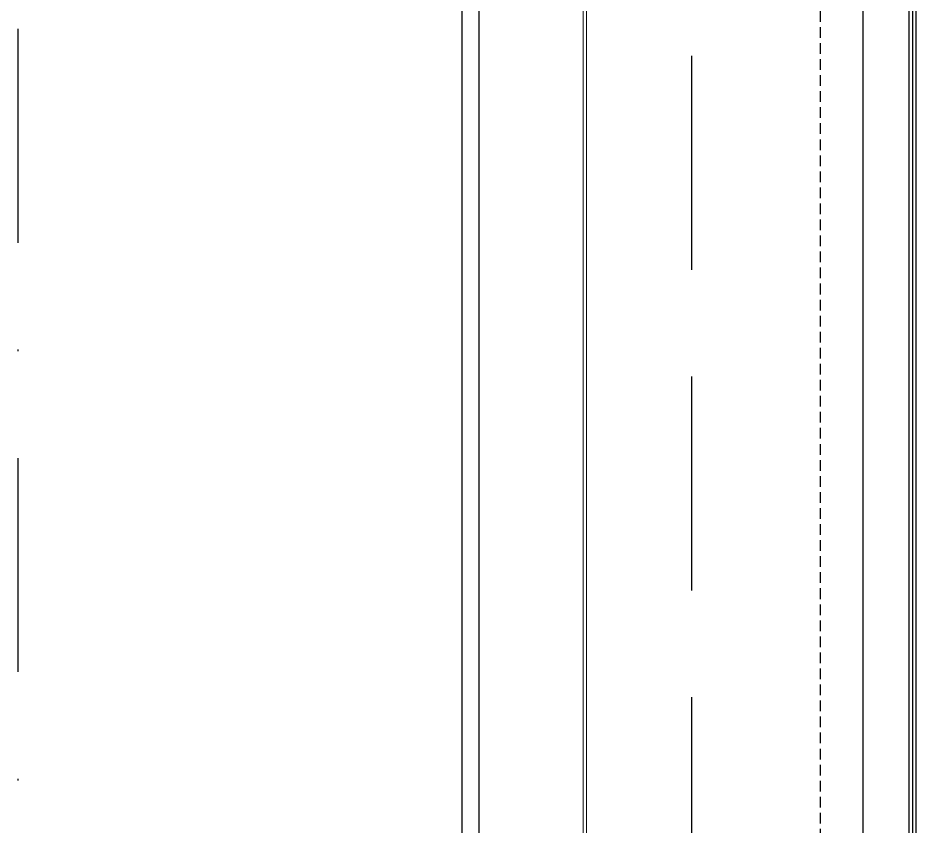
# Model space of a CAD drawing. Header units: inches. Extents: x -772 to 6765, y -813 to 4093.
# Drawn here: x -100 to -46.7, y 3256.2 to 3304.2 of the extents above; entities that cross this region are included whole.
import ezdxf

# ---------------------------------------------------------------- set-up
doc = ezdxf.new("R2010")
doc.units = ezdxf.units.IN
doc.header["$MEASUREMENT"] = 0
for name, pattern in [('DASHDOT', [25.4, 12.7, -6.35, 0, -6.35]), ('HIDDEN', [9.525, 6.35, -3.175]), ('HIDDENX2', [19.05, 12.7, -6.35])]:
    doc.linetypes.add(name, pattern=pattern)
for name, color, linetype in [('aksoy_block', 7, 'Continuous'), ('aksoy_kapali', 3, 'Continuous'), ('H_FAC_Kaplama', 41, 'Continuous'), ('H_FAC_Metal', 181, 'Continuous'), ('H_GEN_Greyscale1', 251, 'Continuous'), ('H_GEN_YalitimIsi', 32, 'BATTING'), ('H_STR_Aks', 250, 'DASHDOT'), ('H_STR_BetonarmeIz', 135, 'HIDDENX2')]:
    doc.layers.add(name, color=color, linetype=linetype)
doc.linetypes.add('BATTING', pattern='A,0.00254,-2.54,[134,ltypeshp.shx,S=2.54,R=0,X=-2.54,Y=0],-5.08,[134,ltypeshp.shx,S=2.54,R=180,X=2.54,Y=0],-2.54', length=10.16254)

# ---------------------------------------------------------------- blocks, each defined once
blk = doc.blocks.new('*U235')
at = {"layer": 'aksoy_kapali', "linetype": 'HIDDEN'}
blk.add_lwpolyline([(-212.61, 0), (-212.61, 533.45)], dxfattribs=at)
at = {"layer": 'H_FAC_Kaplama', "ltscale": 0.2}
for points in [[(-10, 0), (-10, 533.45)], [(0, 533.45), (0, 0)]]:
    blk.add_lwpolyline(points, dxfattribs=at)
at = {"layer": 'H_FAC_Metal'}
for points in [[(-269.61, 533.45), (-269.61, 0)], [(-267.61, 0), (-267.61, 533.45)]]:
    blk.add_lwpolyline(points, dxfattribs=at)
at = {"layer": 'H_FAC_Metal', "lineweight": 5}
for points in [[(-74, 533.45), (-74, 0)], [(-72, 0), (-72, 533.45)]]:
    blk.add_lwpolyline(points, dxfattribs=at)
at = {"layer": 'H_GEN_Greyscale1'}
blk.add_lwpolyline([(-265.61, 533.45), (-265.61, 0)], dxfattribs=at)
at = {"layer": 'H_GEN_YalitimIsi', "ltscale": 0.1}
blk.add_line((-238.11, 0), (-238.11, 533.45), dxfattribs=at)

msp = doc.modelspace()

# ---------------------------------------------------------------- linework, layer by layer
at = {"layer": 'H_STR_Aks'}
msp.add_line((-100, 4043.005), (-100, -712.77), dxfattribs=at)
at = {"layer": 'H_STR_BetonarmeIz'}
msp.add_line((-60, 3340), (-60, 3000), dxfattribs=at)

# ---------------------------------------------------------------- block references
at = {"layer": 'aksoy_block', "lineweight": 5, "xscale": 0.1, "yscale": 0.1, "zscale": 0.1, "rotation": 180}
msp.add_blockref('*U235', (-73.628, 3306.47), dxfattribs=at)

doc.saveas('drawing.dxf')
